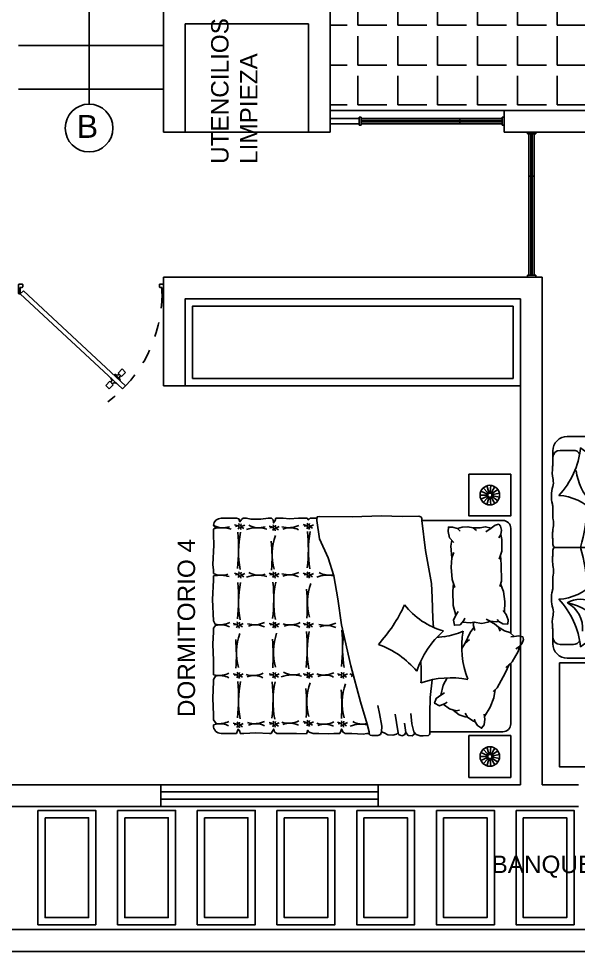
# Model space of a CAD drawing. Header units: inches. Extents: x -370 to 18, y -197 to 199.
# Drawn here: x -7.9 to -4.03, y 36.95 to 43.38 of the extents above; entities that cross this region are included whole.
import ezdxf

# ---------------------------------------------------------------- set-up
doc = ezdxf.new("R2010")
doc.units = ezdxf.units.IN
doc.header["$MEASUREMENT"] = 0
doc.linetypes.add('RAYITAS', pattern=[0.375, 0.25, -0.125])
for name, color, linetype in [('artefactos', 1, 'Continuous'), ('aux2', 194, 'Continuous'), ('MUEBLES', 7, 'Continuous'), ('vent', 3, 'Continuous')]:
    doc.layers.add(name, color=color, linetype=linetype)
doc.styles.get("Standard").update_dxf_attribs({"font": 'arial.ttf'})
pattern_1 = [(0, (-57.25582, 87.06278), (0, 0.275), [0.2, -0.075]), (90, (-57.25582, 87.06278), (-0.275, 2e-17), [0.2, -0.075])]

# ---------------------------------------------------------------- blocks, each defined once
blk = doc.blocks.new('velador')
at = {"layer": 'artefactos', "color": 2}
blk.add_lwpolyline([(-0.4, 0.4), (-0.4, 0), (0, 0), (0, 0.4), (-0.4, 0.4)], dxfattribs=at)
for radius in [0.0937, 0.0304]:
    blk.add_circle((-0.2, 0.2), radius, dxfattribs=at)
at = {"layer": 'aux2', "color": 2}
for p, q in [((-0.2551, 0.2758), (-0.2179, 0.2246)), ((-0.2195, 0.2917), (-0.2063, 0.2297)), ((-0.1805, 0.2917), (-0.1937, 0.2297)), ((-0.1449, 0.2758), (-0.1821, 0.2246)), ((-0.2932, 0.2098), (-0.2302, 0.2032)), ((-0.2891, 0.171), (-0.2289, 0.1906)), ((-0.2812, 0.2469), (-0.2263, 0.2152)), ((-0.2697, 0.1373), (-0.2226, 0.1797)), ((-0.1303, 0.1373), (-0.1774, 0.1797)), ((-0.1188, 0.2469), (-0.1737, 0.2152)), ((-0.1109, 0.171), (-0.1711, 0.1906)), ((-0.1068, 0.2098), (-0.1698, 0.2032)), ((-0.2381, 0.1144), (-0.2124, 0.1722)), ((-0.2, 0.1063), (-0.2, 0.1696)), ((-0.1619, 0.1144), (-0.1876, 0.1722))]:
    blk.add_line(p, q, dxfattribs=at)
blk.add_circle((-0.2, 0.2), 0.0202, dxfattribs=at)
blk = doc.blocks.new('cama_2pl')
at = {"layer": 'artefactos', "color": 1}
for p, q in [((705.8202, 610.2295), (706.6253, 610.2295)), ((706.6494, 610.2549), (706.6196, 610.2234)), ((706.728, 610.2968), (706.7439, 610.2697)), ((706.728, 610.2968), (706.7662, 610.2856)), ((706.7662, 610.2856), (706.8438, 610.2406)), ((706.8438, 610.2406), (706.8884, 610.1923)), ((706.8541, 610.2295), (707.3202, 610.2295)), ((705.7602, 609.5475), (705.7602, 610.1695)), ((706.6064, 610.1813), (706.5796, 610.1361)), ((706.6196, 610.2234), (706.6064, 610.1813)), ((707.3802, 609.7085), (707.3802, 610.1695)), ((706.5399, 609.9466), (706.5399, 609.9523)), ((706.5399, 609.8598), (706.5399, 609.8643)), ((707.2129, 609.7868), (707.2157, 609.7917)), ((706.6513, 609.72), (706.6586, 609.662)), ((707.3802, 609.7085), (707.3802, 609.6085)), ((706.3513, 609.628), (706.512, 609.6323)), ((706.512, 609.6323), (706.5805, 609.6379)), ((707.3802, 609.6085), (707.3935, 609.6085)), ((705.7432, 609.5475), (705.7602, 609.5475)), ((707.3203, 609.4713), (707.2399, 609.4625)), ((707.3816, 609.4873), (707.3203, 609.4713)), ((707.4023, 609.5052), (707.3816, 609.4873)), ((707.3144, 609.4158), (707.386, 609.4246)), ((707.386, 609.4246), (707.4035, 609.4144)), ((707.4123, 609.3939), (707.4006, 609.3691)), ((707.4035, 609.4144), (707.4123, 609.3939)), ((707.3743, 609.3633), (707.2458, 609.3428)), ((707.4006, 609.3691), (707.3743, 609.3633)), ((707.3371, 609.2407), (707.2395, 609.2242)), ((707.38, 609.239), (707.3371, 609.2407)), ((707.4015, 609.2308), (707.38, 609.239)), ((707.4096, 609.2108), (707.4015, 609.2308)), ((707.2395, 609.2242), (707.1784, 609.2109)), ((707.3802, 609.1445), (707.3935, 609.1445)), ((707.3935, 609.1445), (707.3935, 609.1259)), ((707.3935, 609.0102), (707.3935, 608.9593)), ((707.3935, 608.919), (707.3935, 608.8734)), ((705.7432, 608.6926), (705.7432, 608.7452)), ((705.7602, 608.7433), (705.7432, 608.7433)), ((707.3935, 608.7594), (707.3935, 608.7153)), ((705.7432, 608.6014), (705.7432, 608.668)), ((705.7432, 608.4296), (705.7432, 608.4857)), ((707.3935, 608.4593), (707.3935, 608.4357)), ((705.7432, 608.37), (705.7432, 608.3963)), ((707.3935, 608.3927), (707.3935, 608.3804)), ((705.7432, 608.1788), (705.7432, 608.2034)), ((707.3935, 608.184), (707.3935, 608.1542)), ((705.7432, 608.0982), (705.7432, 608.1262)), ((707.3935, 608.1262), (707.3935, 608.0095)), ((705.8681, 607.9495), (705.8267, 607.9495)), ((706.1673, 607.9495), (706.1419, 607.9495)), ((706.2183, 607.9495), (706.1858, 607.9495)), ((706.6132, 607.9495), (706.5869, 607.9495)), ((706.9435, 607.9495), (706.8835, 607.9495)), ((706.9958, 607.9495), (706.98, 607.9495)), ((707.2888, 607.9495), (707.2502, 607.9495)), ((707.3274, 607.9495), (707.3335, 607.9495))]:
    blk.add_line(p, q, dxfattribs=at)
for points in [[(706.728, 610.2968), (706.7014, 610.317), (706.672, 610.3264), (706.6525, 610.3213), (706.646, 610.2929), (706.6494, 610.2549), (706.6521, 610.2314)], [(705.8672, 610.1535), (705.8341, 610.158), (705.8039, 610.1518), (705.7894, 610.1378), (705.7976, 610.1099), (705.8192, 610.0785), (705.8479, 610.0387)], [(705.8672, 610.1535), (705.906, 610.1624), (705.9957, 610.1613), (706.0582, 610.141)], [(706.0267, 610.1512), (706.0988, 610.1566), (706.2255, 610.1577), (706.2655, 610.1471)], [(706.2455, 610.1524), (706.3055, 610.1735), (706.3813, 610.1847), (706.4649, 610.1827)], [(706.5205, 610.1254), (706.535, 610.1394), (706.5529, 610.1689), (706.555, 610.2061), (706.5219, 610.2107), (706.4813, 610.1951), (706.4499, 610.1714)], [(706.8659, 610.2167), (706.9314, 610.186), (707.0424, 610.1249), (707.0721, 610.096)], [(705.8672, 610.1535), (705.8944, 610.1376)], [(706.517, 610.04), (706.5325, 610.0715), (706.5383, 610.1199), (706.535, 610.1394)], [(706.6097, 610.1481), (706.5796, 610.1361), (706.5527, 610.1055), (706.5336, 610.0663)], [(707.0572, 610.1104), (707.1198, 610.0994), (707.1914, 610.072), (707.2633, 610.0293)], [(705.8192, 610.0785), (705.8087, 610.0363), (705.8179, 609.9932), (705.8167, 609.9406)], [(706.5393, 609.9491), (706.5496, 610.007), (706.5401, 610.0545), (706.5325, 610.0715)], [(707.2837, 609.9521), (707.3031, 609.9572), (707.3332, 609.9741), (707.3533, 610.0056), (707.3267, 610.0258), (707.2837, 610.0321), (707.2447, 610.0268)], [(705.837, 609.9659), (705.8167, 609.9406), (705.8082, 609.9008), (705.8108, 609.8573), (705.8218, 609.8208)], [(706.5394, 609.8601), (706.5461, 609.9194), (706.5393, 609.9491)], [(706.5399, 609.9465), (706.5576, 609.9407), (706.6053, 609.9539)], [(706.5814, 609.9473), (706.6194, 609.918), (706.7009, 609.8809)], [(707.2387, 609.8794), (707.2677, 609.8992), (707.2965, 609.9386), (707.3031, 609.9572)], [(706.4577, 609.8266), (706.4873, 609.8087), (706.5255, 609.7914), (706.5644, 609.7981), (706.5618, 609.8417), (706.5273, 609.8702), (706.5093, 609.8778)], [(706.6731, 609.9138), (706.7009, 609.8809), (706.7416, 609.8545)], [(707.2136, 609.7892), (707.251, 609.8346), (707.266, 609.8807), (707.2677, 609.8992)], [(705.8424, 609.8417), (705.8218, 609.8208), (705.8109, 609.783), (705.8106, 609.7524), (705.8457, 609.7501), (705.8933, 609.7596), (705.9283, 609.7945)], [(706.0072, 609.7927), (706.0474, 609.7777), (706.1177, 609.7732), (706.2134, 609.7812), (706.2735, 609.8001)], [(706.2447, 609.7911), (706.3027, 609.7866), (706.4119, 609.7889), (706.4873, 609.8087)], [(707.1701, 609.7116), (707.205, 609.76), (707.22, 609.8109), (707.2158, 609.8372)], [(705.9107, 609.777), (705.9582, 609.7701), (706.0474, 609.7777)], [(706.967, 609.7426), (707.0241, 609.712), (707.0995, 609.6924)], [(707.0825, 609.7224), (707.0995, 609.6924), (707.1243, 609.6585), (707.1615, 609.6453), (707.1806, 609.6846), (707.1645, 609.7263), (707.1526, 609.7418)], [(705.7602, 609.5475), (705.9909, 609.5757), (706.245, 609.6228), (706.3513, 609.628)], [(706.9813, 609.6268), (707.1182, 609.6121), (707.2381, 609.6085), (707.3802, 609.6085)], [(707.3935, 609.6085), (707.4004, 609.6062), (707.4082, 609.5984), (707.4104, 609.5594), (707.4119, 609.5348)], [(705.7432, 609.5475), (705.7315, 609.5397), (705.7283, 609.525), (705.7299, 609.3975), (705.725, 609.2389), (705.7332, 609.0133), (705.7299, 608.7615), (705.7332, 608.7452), (705.7432, 608.7452)], [(707.4119, 609.5348), (707.4023, 609.5052)], [(707.3893, 609.494), (707.4021, 609.4873), (707.4123, 609.4727), (707.4079, 609.4421), (707.386, 609.4246)], [(707.3855, 609.3658), (707.3982, 609.3547), (707.4065, 609.3249), (707.4032, 609.2869), (707.3883, 609.2588), (707.38, 609.239)], [(707.3935, 609.1445), (707.401, 609.1459), (707.4056, 609.1522), (707.4101, 609.1653), (707.4096, 609.2108)], [(705.7602, 608.7433), (705.9021, 608.7632), (706.0466, 608.8301), (706.1841, 608.8724), (706.3603, 608.9041), (706.5613, 608.9323), (706.875, 609.0027), (707.1499, 609.0767), (707.3227, 609.1295), (707.3802, 609.1445)], [(707.3935, 609.0102), (707.3983, 609.0979), (707.3935, 609.1259)], [(707.3935, 608.919), (707.3755, 608.9278), (707.3597, 608.9331), (707.3842, 608.9436), (707.3935, 608.9593)], [(707.3935, 608.7594), (707.3965, 608.8331), (707.3935, 608.8734)], [(705.7432, 608.6926), (705.756, 608.6796), (705.7432, 608.668)], [(707.3935, 608.4593), (707.3929, 608.5882), (707.3964, 608.6636), (707.3841, 608.6689), (707.3683, 608.6724), (707.3841, 608.6847), (707.3935, 608.7153)], [(705.7432, 608.6014), (705.749, 608.5341), (705.7432, 608.4857)], [(705.7432, 608.4296), (705.7595, 608.4236), (705.7788, 608.4113), (705.756, 608.4078), (705.7432, 608.3963)], [(707.3935, 608.3927), (707.3753, 608.4041), (707.3595, 608.4129), (707.3806, 608.4181), (707.3935, 608.4357)], [(707.3935, 608.184), (707.3893, 608.2743), (707.3935, 608.3804)], [(705.7432, 608.37), (705.7507, 608.3131), (705.7507, 608.2377), (705.7432, 608.2034)], [(705.7432, 608.1788), (705.7525, 608.1658), (705.77, 608.1536), (705.749, 608.1448), (705.7432, 608.1262)], [(705.7432, 608.0982), (705.742, 608.0501), (705.7432, 608.0095)], [(707.3935, 608.1262), (707.3736, 608.1341), (707.3613, 608.1393), (707.3771, 608.1534), (707.3935, 608.1542)], [(705.7973, 607.9514), (705.8096, 607.9613), (705.8132, 607.9712), (705.8174, 607.9598), (705.8267, 607.9495)], [(705.8681, 607.9495), (705.951, 607.9533), (706.0984, 607.9463), (706.1419, 607.9495)], [(706.2183, 607.9495), (706.3669, 607.9428), (706.5307, 607.9495), (706.5566, 607.9638), (706.5656, 607.9664), (706.5869, 607.9495)], [(706.6132, 607.9495), (706.7091, 607.9446), (706.8337, 607.9516), (706.8835, 607.9495)], [(706.9435, 607.9495), (706.9477, 607.9649), (706.9534, 607.9662), (706.98, 607.9495)], [(706.9958, 607.9495), (707.1226, 607.9447), (707.2502, 607.9495)], [(707.2888, 607.9495), (707.3174, 607.9708), (707.3212, 607.9715), (707.3277, 607.9495)]]:
    blk.add_lwpolyline(points, dxfattribs=at)
for centre, radius, start, end in [((705.8202, 610.1695), 0.06, 90, 180), ((707.3202, 610.1695), 0.06, 0, 90), ((706.73, 610.5526), 0.6983, 260.07459, 290.84099), ((707.6668, 609.7706), 0.7004, 169.34718, 199.09407), ((706.0898, 609.6369), 0.5677, 8.42319, 23.67235), ((706.0604, 609.8656), 0.5677, 307.59373, 344.59337), ((707.1348, 610.1728), 0.6983, 220.99561, 251.76201), ((706.9348, 608.3855), 1.1581, 86.52842, 94.68904), ((707.3689, 608.9752), 0.7004, 130.2682, 160.01509), ((705.9276, 608.3614), 1.1581, 47.44943, 65.55794), ((705.8032, 608.0095), 0.06, 180, 263.48359), ((707.3335, 608.0095), 0.06, 270, 0)]:
    blk.add_arc(centre, radius, start, end, dxfattribs=at)
at = {"layer": 'aux2', "color": 1}
for points in [[(706.9271, 608.9491), (706.9373, 608.9465), (706.9498, 608.9509), (706.9627, 608.9714)], [(706.9711, 608.9478), (706.9587, 608.9442), (706.9493, 608.9502), (706.9373, 608.9776)], [(707.3, 608.9491), (707.3103, 608.9465), (707.3227, 608.9509), (707.3356, 608.9714)], [(707.3441, 608.9478), (707.3316, 608.9442), (707.3223, 608.9502), (707.3103, 608.9776)], [(706.9244, 608.9313), (706.9342, 608.9354), (706.9435, 608.9309), (706.9475, 608.9064)], [(706.968, 608.9278), (706.9542, 608.9349), (706.9435, 608.9309), (706.9351, 608.9002)], [(707.2974, 608.9313), (707.3071, 608.9354), (707.3165, 608.9309), (707.3205, 608.9064)], [(707.341, 608.9278), (707.3272, 608.9349), (707.3165, 608.9309), (707.308, 608.9002)], [(705.782, 608.6699), (705.7918, 608.6739), (705.8012, 608.6695), (705.8052, 608.645)], [(705.7847, 608.6877), (705.795, 608.685), (705.8074, 608.6895), (705.8203, 608.7099)], [(705.8257, 608.6664), (705.8119, 608.6735), (705.8012, 608.6695), (705.7927, 608.6388)], [(705.8288, 608.6864), (705.8163, 608.6828), (705.8069, 608.6887), (705.795, 608.7162)], [(706.1549, 608.6699), (706.1647, 608.6739), (706.174, 608.6695), (706.178, 608.645)], [(706.1575, 608.6877), (706.1678, 608.685), (706.1802, 608.6895), (706.1931, 608.7099)], [(706.1985, 608.6664), (706.1847, 608.6735), (706.174, 608.6695), (706.1655, 608.6388)], [(706.2016, 608.6864), (706.1891, 608.6828), (706.1798, 608.6887), (706.1678, 608.7162)], [(706.5387, 608.6699), (706.5485, 608.6739), (706.5579, 608.6695), (706.5619, 608.645)], [(706.5414, 608.6877), (706.5516, 608.685), (706.5641, 608.6895), (706.577, 608.7099)], [(706.5824, 608.6664), (706.5686, 608.6735), (706.5579, 608.6695), (706.5494, 608.6388)], [(706.5855, 608.6864), (706.573, 608.6828), (706.5636, 608.6887), (706.5516, 608.7162)], [(706.9244, 608.6699), (706.9342, 608.6739), (706.9435, 608.6695), (706.9475, 608.645)], [(706.9271, 608.6877), (706.9373, 608.685), (706.9498, 608.6895), (706.9627, 608.7099)], [(706.968, 608.6664), (706.9542, 608.6735), (706.9435, 608.6695), (706.9351, 608.6388)], [(706.9711, 608.6864), (706.9587, 608.6828), (706.9493, 608.6887), (706.9373, 608.7162)], [(707.2924, 608.6699), (707.3021, 608.6739), (707.3115, 608.6695), (707.3155, 608.645)], [(707.295, 608.6877), (707.3053, 608.685), (707.3177, 608.6895), (707.3306, 608.7099)], [(707.336, 608.6664), (707.3222, 608.6735), (707.3115, 608.6695), (707.303, 608.6388)], [(707.3391, 608.6864), (707.3266, 608.6828), (707.3173, 608.6887), (707.3053, 608.7162)], [(705.7962, 608.4257), (705.8064, 608.423), (705.8189, 608.4275), (705.8318, 608.4479)], [(705.8403, 608.4244), (705.8278, 608.4208), (705.8184, 608.4267), (705.8064, 608.4542)], [(706.1575, 608.4257), (706.1678, 608.423), (706.1802, 608.4275), (706.1931, 608.4479)], [(706.2016, 608.4244), (706.1891, 608.4208), (706.1798, 608.4267), (706.1678, 608.4542)], [(706.5414, 608.427), (706.5516, 608.4243), (706.5641, 608.4288), (706.577, 608.4492)], [(706.5855, 608.4257), (706.573, 608.4221), (706.5636, 608.428), (706.5516, 608.4555)], [(706.9271, 608.4257), (706.9373, 608.423), (706.9498, 608.4275), (706.9627, 608.4479)], [(706.9711, 608.4244), (706.9587, 608.4208), (706.9493, 608.4267), (706.9373, 608.4542)], [(707.3009, 608.4257), (707.3111, 608.423), (707.3236, 608.4275), (707.3365, 608.4479)], [(707.3449, 608.4244), (707.3325, 608.4208), (707.3231, 608.4267), (707.3111, 608.4542)], [(705.7935, 608.4079), (705.8033, 608.4119), (705.8127, 608.4075), (705.8167, 608.383)], [(705.8371, 608.4044), (705.8233, 608.4115), (705.8127, 608.4075), (705.8042, 608.3768)], [(706.1549, 608.4079), (706.1647, 608.4119), (706.174, 608.4075), (706.178, 608.383)], [(706.1985, 608.4044), (706.1847, 608.4115), (706.174, 608.4075), (706.1655, 608.3768)], [(706.5387, 608.4092), (706.5485, 608.4132), (706.5579, 608.4088), (706.5619, 608.3843)], [(706.5824, 608.4057), (706.5686, 608.4128), (706.5579, 608.4088), (706.5494, 608.3781)], [(706.9244, 608.4079), (706.9342, 608.4119), (706.9435, 608.4075), (706.9475, 608.383)], [(706.968, 608.4044), (706.9542, 608.4115), (706.9435, 608.4075), (706.9351, 608.3768)], [(707.2982, 608.4079), (707.308, 608.4119), (707.3173, 608.4075), (707.3213, 608.383)], [(707.3418, 608.4044), (707.328, 608.4115), (707.3173, 608.4075), (707.3089, 608.3768)], [(705.7857, 608.1617), (705.7959, 608.159), (705.8084, 608.1635), (705.8213, 608.1839)], [(705.8297, 608.1604), (705.8173, 608.1568), (705.8079, 608.1627), (705.7959, 608.1902)], [(706.1575, 608.1617), (706.1678, 608.159), (706.1802, 608.1635), (706.1931, 608.1839)], [(706.2016, 608.1604), (706.1891, 608.1568), (706.1798, 608.1627), (706.1678, 608.1902)], [(706.5414, 608.1495), (706.5516, 608.1469), (706.5641, 608.1513), (706.577, 608.1718)], [(706.5855, 608.1482), (706.573, 608.1446), (706.5636, 608.1506), (706.5516, 608.178)], [(706.9271, 608.1506), (706.9373, 608.1479), (706.9498, 608.1523), (706.9627, 608.1728)], [(706.9711, 608.1492), (706.9587, 608.1457), (706.9493, 608.1516), (706.9373, 608.179)], [(707.3064, 608.1506), (707.3167, 608.1479), (707.3291, 608.1523), (707.3421, 608.1728)], [(707.3505, 608.1492), (707.338, 608.1457), (707.3287, 608.1516), (707.3167, 608.179)], [(705.783, 608.1439), (705.7928, 608.1479), (705.8021, 608.1435), (705.8061, 608.119)], [(705.8266, 608.1404), (705.8128, 608.1475), (705.8021, 608.1435), (705.7937, 608.1128)], [(706.1549, 608.1439), (706.1647, 608.1479), (706.174, 608.1435), (706.178, 608.119)], [(706.1985, 608.1404), (706.1847, 608.1475), (706.174, 608.1435), (706.1655, 608.1128)], [(706.5387, 608.1317), (706.5485, 608.1357), (706.5579, 608.1313), (706.5619, 608.1068)], [(706.5824, 608.1282), (706.5686, 608.1353), (706.5579, 608.1313), (706.5494, 608.1006)], [(706.9244, 608.1328), (706.9342, 608.1368), (706.9435, 608.1323), (706.9475, 608.1079)], [(706.968, 608.1292), (706.9542, 608.1363), (706.9435, 608.1323), (706.9351, 608.1016)], [(707.3038, 608.1328), (707.3136, 608.1368), (707.3229, 608.1323), (707.3269, 608.1079)], [(707.3474, 608.1292), (707.3336, 608.1363), (707.3229, 608.1323), (707.3145, 608.1016)]]:
    blk.add_lwpolyline(points, dxfattribs=at)
for centre, radius, start, end in [((707.1705, 609.0941), 0.1516, 330.00614, 12.98914), ((707.574, 609.0845), 0.2522, 169.50688, 199.72929), ((706.7687, 609.0499), 0.1768, 342.64426, 350.61497), ((707.0916, 609.0588), 0.1463, 194.23978, 201.51943), ((706.751, 609.6822), 0.7423, 261.03637, 280.58745), ((707.16, 609.3714), 0.4351, 250.41332, 285.15099), ((706.4319, 608.8281), 0.2522, 169.91882, 199.72929), ((706.3886, 608.8114), 0.1768, 342.64426, 26.16029), ((706.7115, 608.8204), 0.1463, 152.75109, 201.51943), ((706.7279, 607.6368), 1.3033, 83.32536, 95.58422), ((706.7687, 608.7953), 0.1768, 342.64426, 26.16029), ((707.0916, 608.8043), 0.1463, 152.75109, 201.51943), ((707.1819, 607.5197), 1.4151, 86.03505, 95.00581), ((707.1454, 608.7953), 0.1768, 342.64426, 26.16029), ((707.4683, 608.8043), 0.1463, 152.75109, 201.51943), ((706.0284, 608.8377), 0.1516, 330.00614, 12.31936), ((705.9942, 609.42), 0.7423, 258.35241, 280.58745), ((705.9712, 607.3746), 1.3033, 83.32536, 95.58422), ((706.3892, 609.1062), 0.4351, 250.41332, 285.15099), ((706.4111, 607.2544), 1.4151, 86.03505, 95.00581), ((706.7604, 609.4115), 0.7423, 258.35241, 280.58745), ((706.7373, 607.3661), 1.3033, 83.32536, 95.58422), ((707.1506, 609.101), 0.4351, 250.41332, 285.15099), ((707.1724, 607.2492), 1.4151, 86.03505, 95.00581), ((705.6394, 608.5271), 0.1768, 342.64426, 26.16029), ((705.9623, 608.536), 0.1463, 152.75109, 201.51943), ((706.0001, 608.5271), 0.1768, 342.64426, 26.16029), ((706.323, 608.536), 0.1463, 152.75109, 201.51943), ((706.3845, 608.5371), 0.1768, 342.64426, 26.16029), ((706.7075, 608.5461), 0.1463, 152.75109, 201.51943), ((706.7929, 608.5643), 0.1516, 330.00614, 18.99185), ((707.1965, 608.5547), 0.2522, 163.98533, 199.72929), ((707.1381, 608.5271), 0.1768, 342.64426, 26.16029), ((707.461, 608.536), 0.1463, 152.75109, 201.51943), ((706.021, 608.836), 0.4351, 250.41332, 285.15099), ((706.0428, 606.9842), 1.4151, 86.03505, 95.00581), ((706.3842, 609.1549), 0.7423, 258.35241, 280.58745), ((706.3612, 607.1094), 1.3033, 83.32536, 95.58422), ((706.7716, 608.8447), 0.4351, 250.41332, 285.15099), ((706.7935, 606.993), 1.4151, 86.03505, 95.00581), ((707.1476, 609.1496), 0.7423, 258.35241, 280.58745), ((707.1246, 607.1042), 1.3033, 83.32536, 95.58422), ((705.6649, 608.2984), 0.1516, 330.00614, 18.99185), ((706.0684, 608.2888), 0.2522, 163.98533, 199.72929), ((706.029, 608.2984), 0.1516, 330.00614, 18.99185), ((706.4325, 608.2888), 0.2522, 163.98533, 199.72929), ((706.3832, 608.2646), 0.1768, 342.64426, 26.16029), ((706.7061, 608.2736), 0.1463, 152.75109, 201.51943), ((706.7728, 608.2537), 0.1768, 342.64426, 26.16029), ((707.0958, 608.2627), 0.1463, 152.75109, 201.51943), ((707.1418, 608.2646), 0.1768, 342.64426, 26.16029), ((707.4647, 608.2736), 0.1463, 152.75109, 201.51943), ((706, 608.8849), 0.7423, 258.35241, 280.58745), ((706.3871, 608.8849), 0.7423, 258.35241, 280.58745), ((707.1452, 608.8849), 0.7423, 258.35241, 280.58745), ((706.0684, 608.0155), 0.2522, 163.98533, 194.58059), ((705.977, 606.8395), 1.3033, 83.32536, 95.58422), ((706.364, 606.8395), 1.3033, 83.32536, 95.58422), ((706.7742, 608.5628), 0.4351, 250.41332, 285.15099), ((706.7961, 606.7111), 1.4151, 86.03505, 95.00581), ((707.1222, 606.8395), 1.3033, 83.32536, 95.58422), ((705.6649, 608.0252), 0.1516, 330.00614, 18.99185), ((706.029, 608.0115), 0.1516, 335.84042, 18.99185), ((706.4325, 608.0019), 0.2522, 163.98533, 191.99553), ((706.3832, 607.9981), 0.1768, 348.82047, 26.16029), ((706.7061, 608.0071), 0.1463, 152.75109, 196.13134), ((706.7728, 607.991), 0.1768, 351.4985, 26.16029), ((707.0958, 608), 0.1463, 152.75109, 193.33361), ((707.1418, 607.991), 0.1768, 353.45059, 26.16029), ((707.4647, 607.9999), 0.1463, 152.75109, 191.18533)]:
    blk.add_arc(centre, radius, start, end, dxfattribs=at)
at = {"layer": 'artefactos', "color": 1, "xscale": 0.7999999999999545, "yscale": 0.7999999999999545, "zscale": 0.7999999999999545}
for p in [(705.7261, 609.9095), (707.7302, 609.9095)]:
    blk.add_blockref('velador', p, dxfattribs=at)
blk = doc.blocks.new('*U41')
at = {"layer": 'artefactos', "color": 1}
for p, q in [((0.0113, 0.0338), (0.7171, 0.6895)), ((0.0325, 0.0125), (0.7383, 0.6683)), ((0.6248, 0.6892), (0.6007, 0.6651)), ((0.6007, 0.6651), (0.6287, 0.6371)), ((0.6248, 0.6892), (0.6528, 0.6612)), ((0.6528, 0.6612), (0.6287, 0.6371)), ((0.675, 0.6532), (0.6367, 0.6149)), ((0.675, 0.6532), (0.6778, 0.6503)), ((0.7383, 0.6683), (0.7171, 0.6895)), ((0.6367, 0.6149), (0.6396, 0.6121)), ((0.6637, 0.588), (0.6608, 0.5908)), ((0.7019, 0.6262), (0.6637, 0.588)), ((0.7099, 0.604), (0.6858, 0.5799)), ((0.7138, 0.552), (0.6858, 0.5799)), ((0.7019, 0.6262), (0.699, 0.6291)), ((0.7379, 0.5761), (0.7099, 0.604)), ((0.7379, 0.5761), (0.7138, 0.552)), ((0, 0.0308), (0, -0.0308)), ((0.0083, 0.0338), (0.003, 0.0338)), ((0.0113, 0.0338), (0.0325, 0.0125)), ((0.0113, 0.0308), (0.0113, -0.0112)), ((0.9887, 0.0308), (0.9887, -0.0112)), ((0.9917, 0.0338), (0.997, 0.0338)), ((1, 0.0308), (1, -0.0308)), ((0.0252, -0.0338), (0.003, -0.0338)), ((0.0113, -0.0112), (0.0252, -0.0112)), ((0.0282, -0.0142), (0.0282, -0.0308)), ((0.9718, -0.0142), (0.9718, -0.0308)), ((0.9887, -0.0112), (0.9748, -0.0112)), ((0.9748, -0.0338), (0.997, -0.0338))]:
    blk.add_line(p, q, dxfattribs=at)
at = {"layer": 'artefactos', "color": 1, "linetype": 'RAYITAS', "ltscale": 0.15}
blk.add_arc((0.0613, 0.0338), 0.9279, 0, 53.32906, dxfattribs=at)
at = {"layer": 'artefactos', "color": 1}
for centre, radius, start, end in [((0.6244, 0.6291), 0.0188, 310.96801, 53.15744), ((0.6608, 0.6655), 0.0188, 216.84256, 319.03199), ((0.6778, 0.5757), 0.0188, 36.84256, 139.03199), ((0.7142, 0.6121), 0.0188, 130.96801, 233.15744), ((0.003, 0.0308), 0.003, 90, 180), ((0.0083, 0.0308), 0.003, 0, 90), ((0.9917, 0.0308), 0.003, 90, 180), ((0.997, 0.0308), 0.003, 0, 90), ((0.003, -0.0308), 0.003, 180, 270), ((0.0252, -0.0142), 0.003, 0, 90), ((0.0252, -0.0308), 0.003, 270, 0), ((0.9748, -0.0142), 0.003, 90, 180), ((0.9748, -0.0308), 0.003, 180, 270), ((0.997, -0.0308), 0.003, 270, 0)]:
    blk.add_arc(centre, radius, start, end, dxfattribs=at)
blk = doc.blocks.new('sillon2_pl')
at = {"layer": 'artefactos', "color": 1}
for p, q in [((-1.4344, 0.5536), (-1.4344, 0.6459)), ((-1.4344, 0.5536), (-1.4344, 0.6459)), ((-1.3844, 0.6959), (-1.337, 0.6959)), ((-1.0394, 0.6959), (-0.9776, 0.6959)), ((-0.8802, 0.6959), (-0.8826, 0.6959)), ((-0.8158, 0.6959), (-0.785, 0.6959)), ((-0.765, 0.5046), (-0.765, 0.6759)), ((-0.765, 0.6759), (-0.765, 0.3872)), ((-0.765, 0.6759), (-0.765, 0.3872)), ((-0.7142, 0.6959), (-0.745, 0.6959)), ((-0.7142, 0.6959), (-0.745, 0.6959)), ((-0.6474, 0.6959), (-0.6498, 0.6959)), ((-0.6498, 0.6959), (-0.6474, 0.6959)), ((-0.4906, 0.6959), (-0.5524, 0.6959)), ((-0.4906, 0.6959), (-0.5524, 0.6959)), ((-0.1456, 0.6959), (-0.193, 0.6959)), ((-0.1456, 0.6959), (-0.193, 0.6959)), ((-0.0956, 0.5536), (-0.0956, 0.6459)), ((-0.765, 0.272), (-0.765, 0.2488)), ((-0.765, 0.272), (-0.765, 0.2488)), ((-0.765, 0.1495), (-0.765, 0.1239)), ((-0.765, 0.1495), (-0.765, 0.1239)), ((-0.765, 0.0476), (-0.765, 0.0191)), ((-0.765, 0.0476), (-0.765, 0.0191)), ((-1.4344, -0.0191), (-1.3388, -0.0191)), ((-0.0956, -0.0191), (-0.1913, -0.0191))]:
    blk.add_line(p, q, dxfattribs=at)
for points in [[(-1.3388, 0.2699), (-1.3388, 0, -0.2), (-1.53, 0), (-1.53, 0.5959, -0.414214), (-1.43, 0.6959), (-1.3844, 0.6959)], [(-0.1913, 0.2699), (-0.1913, 0, 0.2), (0, 0), (0, 0.5959, 0.414214), (-0.1, 0.6959), (-0.1456, 0.6959)], [(-1.3388, -0.0191), (-0.8032, -0.0191, 0.414214), (-0.765, 0.0191, 0.414214)], [(-0.1913, -0.0191), (-0.7268, -0.0191, -0.414214), (-0.765, 0.0191, -0.414214)]]:
    blk.add_lwpolyline(points, format="xyb", dxfattribs=at)
for points in [[(-1.1232, 0.6544, 0.188011), (-1.0112, 0.413, 0.130529), (-1.3404, 0.2685, 0.110936), (-1.4506, 0.5042, 0.162859)], [(-0.4068, 0.6544, -0.188011), (-0.5188, 0.413, -0.130529), (-0.1896, 0.2685, -0.110936), (-0.0794, 0.5042, -0.162859)]]:
    blk.add_lwpolyline(points, format="xyb", close=True, dxfattribs=at)
blk.add_lwpolyline([(-0.765, 0.5082), (-0.765, 0.3872)], dxfattribs=at)
blk.add_lwpolyline([(-0.765, 0.5082), (-0.765, 0.3872)], dxfattribs=at)
for centre, radius, start, end in [((-1.3844, 0.6459), 0.05, 90, 180), ((-1.337, 0.7959), 0.1, 270, 278.05582), ((-1.2858, 0.4346), 0.2649, 78.49498, 98.05582), ((-1.2131, 0.7921), 0.1, 258.49498, 286.18746), ((-1.1193, 0.469), 0.2365, 76.27426, 106.18746), ((-1.0394, 0.7959), 0.1, 256.27426, 270), ((-0.9776, 0.5959), 0.1, 78.15566, 90), ((-0.9289, 0.828), 0.1372, 258.15566, 281.84434), ((-0.8802, 0.5959), 0.1, 90, 101.84434), ((-0.8826, 0.7959), 0.1, 270, 278.30333), ((-0.8492, 0.567), 0.1313, 81.69667, 98.30333), ((-0.8158, 0.7959), 0.1, 261.69667, 270), ((-0.785, 0.6759), 0.02, 0, 90), ((-0.745, 0.6759), 0.02, 90, 180), ((-0.7142, 0.7959), 0.1, 270, 278.30333), ((-0.6808, 0.567), 0.1313, 81.69667, 98.30333), ((-0.6474, 0.7959), 0.1, 261.69667, 270), ((-0.6498, 0.5959), 0.1, 78.15566, 90), ((-0.6011, 0.828), 0.1372, 258.15566, 281.84434), ((-0.5524, 0.5959), 0.1, 90, 101.84434), ((-0.4906, 0.7959), 0.1, 270, 283.72574), ((-0.4107, 0.469), 0.2365, 73.81254, 103.72574), ((-0.3169, 0.7921), 0.1, 253.81254, 281.50502), ((-0.2442, 0.4346), 0.2649, 81.94418, 101.50502), ((-0.193, 0.7959), 0.1, 261.94418, 270), ((-0.1456, 0.6459), 0.05, 0, 90), ((-0.2389, 0.5085), 0.1677, 148.69151, 212.72432), ((0.0302, 0.6814), 0.4212, 191.75458, 231.93116), ((-0.2072, 0.6884), 0.198, 207.95491, 275.63863), ((-1.3844, 0.5536), 0.05, 180, 240.31701), ((-1.3353, 0.1693), 0.367, 44.93442, 83.65551), ((-0.1456, 0.5536), 0.05, 299.68299, 0), ((-1.1952, 0.1876), 0.2691, 63.57332, 122.72271), ((-1.08, 1.5495), 1.0913, 271.50253, 286.77711), ((-0.45, 1.5495), 1.0913, 253.22289, 268.49747), ((-1.1018, 0.2127), 0.2175, 83.0467, 149.66841), ((-0.9553, 0.3296), 0.1988, 343.16563, 16.83437), ((-0.6132, 0.1992), 0.1597, 161.89712, 198.10288), ((-0.903, 0.0858), 0.1431, 344.55144, 15.44856)]:
    blk.add_arc(centre, radius, start, end, dxfattribs=at)

msp = doc.modelspace()

# ---------------------------------------------------------------- hatches: boundary and pattern name
at = {"transparency": 33554610}
h = msp.add_hatch(dxfattribs=at)
h.set_pattern_fill('ANGLE', color=8)
h.set_pattern_definition(pattern_1)
h.paths.add_polyline_path([(-5.30628, 43.79745), (-1.03478, 43.79745), (-1.03478, 42.75021), (-0.28478, 42.75021), (-0.28478, 38.09745), (1.39736, 38.09745), (1.39736, 44.19745), (0.16522, 44.19745), (0.16522, 45.79745), (-5.30628, 45.79745)])
h.paths.add_polyline_path([(-4.45189, 44.4788, 0.9384169), (-4.47917, 44.46647, 0.2660911), (-4.13158, 44.21393, 0.9384169), (-4.12828, 44.24369, -0.265876)], flags=16)
h.paths.add_polyline_path([(-2.04367, 44.46413), (-2.01758, 44.47554), (-2.04346, 44.46449)], flags=16)
h.paths.add_polyline_path([(-1.8713, 45.15557), (-1.81596, 45.12677), (-1.76996, 45.08736), (-1.72481, 45.0356), (-1.69719, 44.98384), (-1.67848, 44.92248), (-1.6734, 44.88942), (-1.67272, 44.88445), (-1.66539, 44.82207), (-1.71551, 44.79229), (-1.74457, 44.72588), (-1.77997, 44.67381), (-1.8203, 44.62892), (-1.83452, 44.61472), (-1.82095, 44.6287), (-1.80937, 44.64108), (-1.79954, 44.65203), (-1.7912, 44.66174), (-1.7841, 44.6704), (-1.77801, 44.67818), (-1.77267, 44.68528), (-1.76787, 44.69185), (-1.76352, 44.69801), (-1.75955, 44.70385), (-1.7559, 44.70946), (-1.75251, 44.71493), (-1.74932, 44.72035), (-1.74627, 44.72581), (-1.7433, 44.7314), (-1.74035, 44.73719), (-1.73745, 44.7431), (-1.73463, 44.74905), (-1.73191, 44.75495), (-1.72933, 44.7607), (-1.72692, 44.7662), (-1.72471, 44.77138), (-1.72273, 44.77612), (-1.72101, 44.78037), (-1.71952, 44.78414), (-1.71825, 44.78747), (-1.71719, 44.79039), (-1.7163, 44.79296), (-1.71558, 44.79521), (-1.71499, 44.79718), (-1.71453, 44.79891), (-1.71416, 44.80043), (-1.71389, 44.80177), (-1.71369, 44.80294), (-1.71355, 44.80394), (-1.71347, 44.8048), (-1.71343, 44.80552), (-1.71342, 44.80613), (-1.71343, 44.80663), (-1.71345, 44.80704), (-1.71347, 44.80736), (-1.71349, 44.80762), (-1.71352, 44.80782), (-1.71355, 44.80797), (-1.71359, 44.80809), (-1.71362, 44.80818), (-1.71366, 44.80826), (-1.7137, 44.80834), (-1.71375, 44.80843), (-1.71381, 44.80854), (-1.7139, 44.80867), (-1.71403, 44.80884), (-1.7142, 44.80906), (-1.71442, 44.80933), (-1.71471, 44.80967), (-1.71505, 44.81008), (-1.71546, 44.81055), (-1.71589, 44.81105), (-1.71636, 44.81158), (-1.71682, 44.8121), (-1.71728, 44.81262), (-1.71772, 44.81311), (-1.71811, 44.81354), (-1.71845, 44.81392), (-1.71875, 44.81424), (-1.71902, 44.81452), (-1.71923, 44.81474), (-1.74194, 44.83721), (-1.76586, 44.86089), (-1.78731, 44.88212), (-1.80867, 44.90325), (-1.83416, 44.92849), (-1.85623, 44.95032), (-1.88099, 44.97483), (-1.90857, 45.00212), (-1.93709, 45.03036), (-1.96158, 45.05459), (-1.98086, 45.07367), (-2.00812, 45.05082), (-2.0087, 45.05035), (-2.05238, 45.01441), (-2.05827, 45.00943), (-2.06787, 45.00117), (-2.07866, 44.99169), (-2.09103, 44.98059), (-2.10534, 44.96749), (-2.12199, 44.95201), (-2.14134, 44.93377), (-2.16377, 44.91239), (-2.18515, 44.88996), (-2.20339, 44.87061), (-2.21887, 44.85396), (-2.23197, 44.83965), (-2.24307, 44.82728), (-2.25255, 44.81649), (-2.26081, 44.80689), (-2.26822, 44.79812), (-2.27509, 44.78985), (-2.2815, 44.78207), (-2.28744, 44.77481), (-2.32575, 44.72777), (-2.35701, 44.75034), (-2.35846, 44.75135), (-2.36056, 44.75275), (-2.36263, 44.75408), (-2.36464, 44.7553), (-2.36658, 44.7564), (-2.36844, 44.75736), (-2.37018, 44.75817), (-2.37181, 44.7588), (-2.3733, 44.75923), (-2.37467, 44.75945), (-2.37596, 44.75942), (-2.37719, 44.75913), (-2.37839, 44.75854), (-2.37958, 44.75763), (-2.3808, 44.75638), (-2.38207, 44.75477), (-2.38341, 44.75276), (-2.38483, 44.75038), (-2.38632, 44.74765), (-2.38786, 44.74457), (-2.38946, 44.74118), (-2.3911, 44.73748), (-2.39278, 44.7335), (-2.3945, 44.72926), (-2.39624, 44.72478), (-2.398, 44.72016), (-2.39977, 44.7155), (-2.40154, 44.71092), (-2.4186, 44.66834), (-2.43799, 44.71217), (-2.43874, 44.76798), (-2.4284, 44.83223), (-2.40781, 44.89204), (-2.37446, 44.95786), (-2.34204, 45.00164), (-2.28797, 45.05922), (-2.23189, 45.10828), (-2.17265, 45.14276), (-2.11125, 45.16904), (-2.0469, 45.18425), (-2.0114, 45.18659), (-2.00334, 45.18693), (-1.99566, 45.18704), (-1.98841, 45.18695), (-1.98166, 45.18664), (-1.92024, 45.18156), (-1.92794, 45.17407)], flags=16)
h.paths.add_polyline_path([(-1.6362, 45.07011), (-1.6362, 45.66598, -0.4142136), (-1.5362, 45.76598), (-1.49057, 45.76598), (-1.44317, 45.76598, 0.1609782), (-1.38358, 45.78568, 0.2503308), (-1.29139, 45.76622, -0.1312672), (-1.16935, 45.76884, 0.1809312), (-1.09976, 45.77712, 0.1761395), (-1.00696, 45.76386, 0.0491695), (-0.98735, 45.76446, -0.0980061), (-0.93642, 45.76703, 0.1710216), (-0.8712, 45.77984, 0.2617863), (-0.77322, 45.77782, 0.2532515), (-0.64263, 45.77712, 0.1809312), (-0.57304, 45.76884, -0.1312672), (-0.45101, 45.76622, 0.2503308), (-0.35881, 45.78568, 0.31355), (-0.24837, 45.75666, -0.548298), (-0.1062, 45.66598), (-0.1062, 45.07011, -0.0990195), (-0.20182, 45.05098), (-0.29745, 45.05098), (-0.83295, 45.05098, -0.4142136), (-0.8712, 45.08923, -0.4142136), (-0.90945, 45.05098), (-1.44495, 45.05098), (-1.54057, 45.05098, -0.0990195)], flags=16)
h.paths.add_polyline_path([(-0.25745, 45.45449, -0.0590552), (-0.18559, 45.5743, -0.061368), (-0.32077, 45.60592, 0.1851804), (-0.56073, 45.49867, -0.3125609)], flags=0)
h.paths.add_polyline_path([(-1.31249, 44.76736), (-0.34003, 44.76736), (-0.34003, 44.18471), (-1.31249, 44.18471)], flags=16)
h.paths.add_polyline_path([(-3.2627, 44.50259), (-2.56051, 44.50259), (-2.56051, 44.70866), (-3.2627, 44.70866)], flags=24)
h.paths.add_polyline_path([(0.62024, 40.27958), (0.62024, 40.90407), (0.41417, 40.90407), (0.41417, 40.27958)], flags=24)
h = msp.add_hatch(dxfattribs=at)
h.set_pattern_fill('ANGLE', color=8)
h.set_pattern_definition(pattern_1)
h.paths.add_polyline_path([(-1.03478, 43.79745), (-5.59702, 43.79745), (-5.59702, 43.49745), (-5.74702, 43.49745), (-5.74702, 42.75021), (-4.54702, 42.75021), (-1.03478, 42.75021)])

# ---------------------------------------------------------------- linework, layer by layer
at = {"color": 5}
for p, q in [((-6.89702, 43.49745), (-6.89702, 42.60021)), ((-5.74702, 43.49745), (-5.74702, 42.60021)), ((-6.74702, 43.34745), (-5.89702, 43.34745)), ((-6.74702, 43.34745), (-6.74702, 42.60021)), ((-5.89702, 42.60021), (-5.89702, 43.34745)), ((-4.54702, 42.75021), (-1.03478, 42.75021)), ((-4.54702, 42.75021), (-4.54702, 42.60021)), ((-6.74702, 42.60021), (-6.89702, 42.60021)), ((-5.89702, 42.60021), (-5.74702, 42.60021)), ((-4.54702, 42.60021), (-1.18478, 42.60021)), ((-6.89702, 41.60021), (-4.28478, 41.60021)), ((-6.89702, 40.85021), (-6.89702, 41.60021)), ((-4.28478, 38.09745), (-4.28478, 41.60021)), ((-6.74702, 41.45021), (-4.43478, 41.45021)), ((-6.74702, 40.85021), (-6.74702, 41.45021)), ((-4.43478, 38.09745), (-4.43478, 41.45021)), ((-6.89702, 40.85021), (-6.74702, 40.85021)), ((-9.63478, 38.09745), (-6.9159, 38.09745)), ((-6.9159, 38.09745), (-6.9159, 37.94745)), ((-5.4159, 38.09745), (-4.43478, 38.09745)), ((-5.4159, 38.09745), (-5.4159, 37.94745)), ((-4.28478, 38.09745), (-4.03478, 38.09745)), ((-9.78478, 37.94745), (-6.9159, 37.94745)), ((-5.4159, 37.94745), (-4.03478, 37.94745))]:
    msp.add_line(p, q, dxfattribs=at)
at = {"color": 2}
for p, q in [((-7.89702, 43.19745), (-6.89702, 43.19745)), ((-7.89702, 42.89745), (-6.89702, 42.89745)), ((-4.85205, 42.65651), (-4.85205, 42.6939)), ((-6.74702, 42.60021), (-5.89702, 42.60021)), ((-4.33863, 42.29517), (-4.37603, 42.29517)), ((-6.9159, 38.04745), (-5.4159, 38.04745)), ((-6.9159, 37.99745), (-5.4159, 37.99745))]:
    msp.add_line(p, q, dxfattribs=at)
at = {"color": 1}
for p, q in [((-4.54702, 42.75021), (-5.74702, 42.75021)), ((-6.9159, 38.09745), (-5.4159, 38.09745)), ((-6.9159, 37.94745), (-5.4159, 37.94745)), ((-12.88478, 37.09745), (4.96522, 37.09745)), ((-13.03478, 36.94745), (4.96522, 36.94745))]:
    msp.add_line(p, q, dxfattribs=at)
msp.add_circle((-7.41088, 42.62807), 0.16482, dxfattribs=at)
at = {"layer": 'MUEBLES', "color": 8}
msp.add_lwpolyline([(-7.41088, 42.79289), (-7.41088, 45.12984)], dxfattribs=at)
at = {"layer": 'MUEBLES', "color": 3}
msp.add_lwpolyline([(-5.54702, 42.6939), (-5.74702, 42.6939), (-5.74702, 42.65651), (-5.54702, 42.65651)], close=True, dxfattribs=at)
at = {"layer": 'MUEBLES', "color": 1}
for points in [[(-4.43478, 41.45021), (-6.74702, 41.45021), (-6.74702, 40.85021), (-4.43478, 40.85021)], [(-4.48478, 41.40021), (-6.69702, 41.40021), (-6.69702, 40.90021), (-4.48478, 40.90021)], [(-4.16445, 38.93728), (-3.60821, 38.93728), (-3.60821, 38.21982), (-4.16445, 38.21982)]]:
    msp.add_lwpolyline(points, close=True, dxfattribs=at)
at = {"layer": 'MUEBLES', "color": 8}
for points in [[(-7.76443, 37.91961), (-7.36443, 37.91961), (-7.36443, 37.13064), (-7.76443, 37.13064)], [(-7.21443, 37.91961), (-6.81443, 37.91961), (-6.81443, 37.13064), (-7.21443, 37.13064)], [(-6.66443, 37.91961), (-6.26443, 37.91961), (-6.26443, 37.13064), (-6.66443, 37.13064)], [(-6.11443, 37.91961), (-5.71443, 37.91961), (-5.71443, 37.13064), (-6.11443, 37.13064)], [(-5.56443, 37.91961), (-5.16443, 37.91961), (-5.16443, 37.13064), (-5.56443, 37.13064)], [(-5.01443, 37.91961), (-4.61443, 37.91961), (-4.61443, 37.13064), (-5.01443, 37.13064)], [(-4.46443, 37.91961), (-4.06443, 37.91961), (-4.06443, 37.13064), (-4.46443, 37.13064)], [(-7.71443, 37.86961), (-7.41443, 37.86961), (-7.41443, 37.18064), (-7.71443, 37.18064)], [(-7.16443, 37.86961), (-6.86443, 37.86961), (-6.86443, 37.18064), (-7.16443, 37.18064)], [(-6.61443, 37.86961), (-6.31443, 37.86961), (-6.31443, 37.18064), (-6.61443, 37.18064)], [(-6.06443, 37.86961), (-5.76443, 37.86961), (-5.76443, 37.18064), (-6.06443, 37.18064)], [(-5.51443, 37.86961), (-5.21443, 37.86961), (-5.21443, 37.18064), (-5.51443, 37.18064)], [(-4.96443, 37.86961), (-4.66443, 37.86961), (-4.66443, 37.18064), (-4.96443, 37.18064)], [(-4.41443, 37.86961), (-4.11443, 37.86961), (-4.11443, 37.18064), (-4.41443, 37.18064)]]:
    msp.add_lwpolyline(points, close=True, dxfattribs=at)
at = {"layer": 'vent', "linetype": 'Continuous'}
for p, q in [((-5.53393, 42.70299), (-5.54702, 42.70299)), ((-5.54702, 42.6469), (-5.54702, 42.70299)), ((-5.53393, 42.70299), (-5.53393, 42.6469)), ((-4.56011, 42.6939), (-5.53393, 42.6939)), ((-4.56011, 42.67988), (-5.53393, 42.67988)), ((-4.56011, 42.67053), (-5.53393, 42.67053)), ((-5.53393, 42.6469), (-5.54702, 42.6469)), ((-4.56011, 42.65651), (-5.53393, 42.65651)), ((-4.37603, 42.58712), (-4.37603, 41.6133)), ((-4.362, 42.58712), (-4.362, 41.6133)), ((-4.35265, 42.58712), (-4.35265, 41.6133)), ((-4.33863, 42.58712), (-4.33863, 41.6133)), ((-4.38512, 41.6133), (-4.32902, 41.6133)), ((-4.38512, 41.6133), (-4.38512, 41.60021)), ((-4.32902, 41.60021), (-4.38512, 41.60021)), ((-4.32902, 41.6133), (-4.32902, 41.60021))]:
    msp.add_line(p, q, dxfattribs=at)
at = {"layer": 'vent', "color": 3, "linetype": 'Continuous'}
for p, q in [((-4.54702, 42.70325), (-4.56011, 42.70325)), ((-4.56011, 42.64716), (-4.56011, 42.70325)), ((-4.54702, 42.64716), (-4.54702, 42.70325)), ((-4.54702, 42.64716), (-4.56011, 42.64716)), ((-4.38538, 42.60021), (-4.38538, 42.58712)), ((-4.32928, 42.60021), (-4.38538, 42.60021)), ((-4.32928, 42.58712), (-4.38538, 42.58712)), ((-4.32928, 42.60021), (-4.32928, 42.58712))]:
    msp.add_line(p, q, dxfattribs=at)

# ---------------------------------------------------------------- block references
at = {"layer": 'artefactos', "xscale": -1}
for name, p, rotation in [('*U41', (-7.89702, 41.51782), 180), ('sillon2_pl', (-3.51518, 38.96992), 90)]:
    msp.add_blockref(name, p, dxfattribs=dict(at, rotation=rotation))
at = {"layer": 'MUEBLES', "xscale": 0.9000000000000057, "yscale": 0.9000000000000057, "zscale": 0.9000000000000057, "rotation": 270}
msp.add_blockref('cama_2pl', (-553.70799, 675.10494), dxfattribs=at)

# ---------------------------------------------------------------- texts
at = {"char_height": 0.12, "attachment_point": 1, "rotation": 90}
for s, insert in [('UTENCILIOS\\PLIMPIEZA', (-6.56892, 42.38076)), ('DORMITORIO 4', (-6.79981, 38.56356))]:
    msp.add_mtext(s, dxfattribs=dict(at, insert=insert))
at = {"color": 2, "insert": (-7.34852, 42.71831), "char_height": 0.15788, "attachment_point": 3}
msp.add_mtext('B', dxfattribs=at)
at = {"insert": (-4.63356, 37.60792), "char_height": 0.12, "attachment_point": 1}
msp.add_mtext('BANQUETA', dxfattribs=at)

doc.saveas('drawing.dxf')
